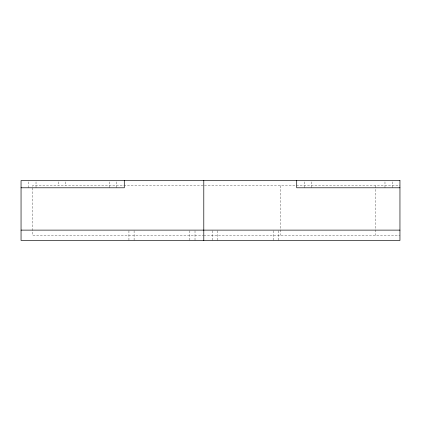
<?xml version="1.0" encoding="UTF-8"?>
<svg xmlns="http://www.w3.org/2000/svg" width="421" height="421" viewBox="0 0 421 421"><rect width="100%" height="100%" fill="white"/><g stroke="black" fill="none" stroke-linecap="round" stroke-linejoin="round"><path stroke-width="0.32" stroke-dasharray="2.1 1.58" d="M203.132 185.724L32.406 185.724L32.406 235.276L203.132 235.276M204.443 185.724L399.95 185.724M203.79 235.276L399.95 235.276M392.209 181.872L392.209 187.787M384.978 181.872L384.978 187.787M375.174 185.724L375.174 235.276M311.677 181.872L311.677 187.787M304.451 181.872L304.451 187.787M280.191 185.724L280.191 235.276M278.639 230.761L278.639 240.438M273.476 230.761L273.476 240.438M217.725 230.761L217.725 240.438M212.563 230.761L212.563 240.438M195.012 230.761L195.012 240.438M189.85 230.761L189.85 240.438M134.099 230.761L134.099 240.438M128.937 230.761L128.937 240.438M116.549 181.872L116.549 187.787M109.323 181.872L109.323 187.787M65.444 181.851L65.444 185.724M58.219 181.851L58.219 185.724M36.022 181.872L36.022 187.787M28.791 181.872L28.791 187.787"/><path stroke-width="0.63" d="M21.05 187.787L124.295 187.787L124.295 180.562M399.95 187.787L296.705 187.787L296.705 180.562M21.05 230.119L399.95 230.119M203.79 180.562L203.79 240.438M399.95 180.562L21.05 180.562L21.05 240.438L399.95 240.438L399.95 180.562"/></g></svg>
